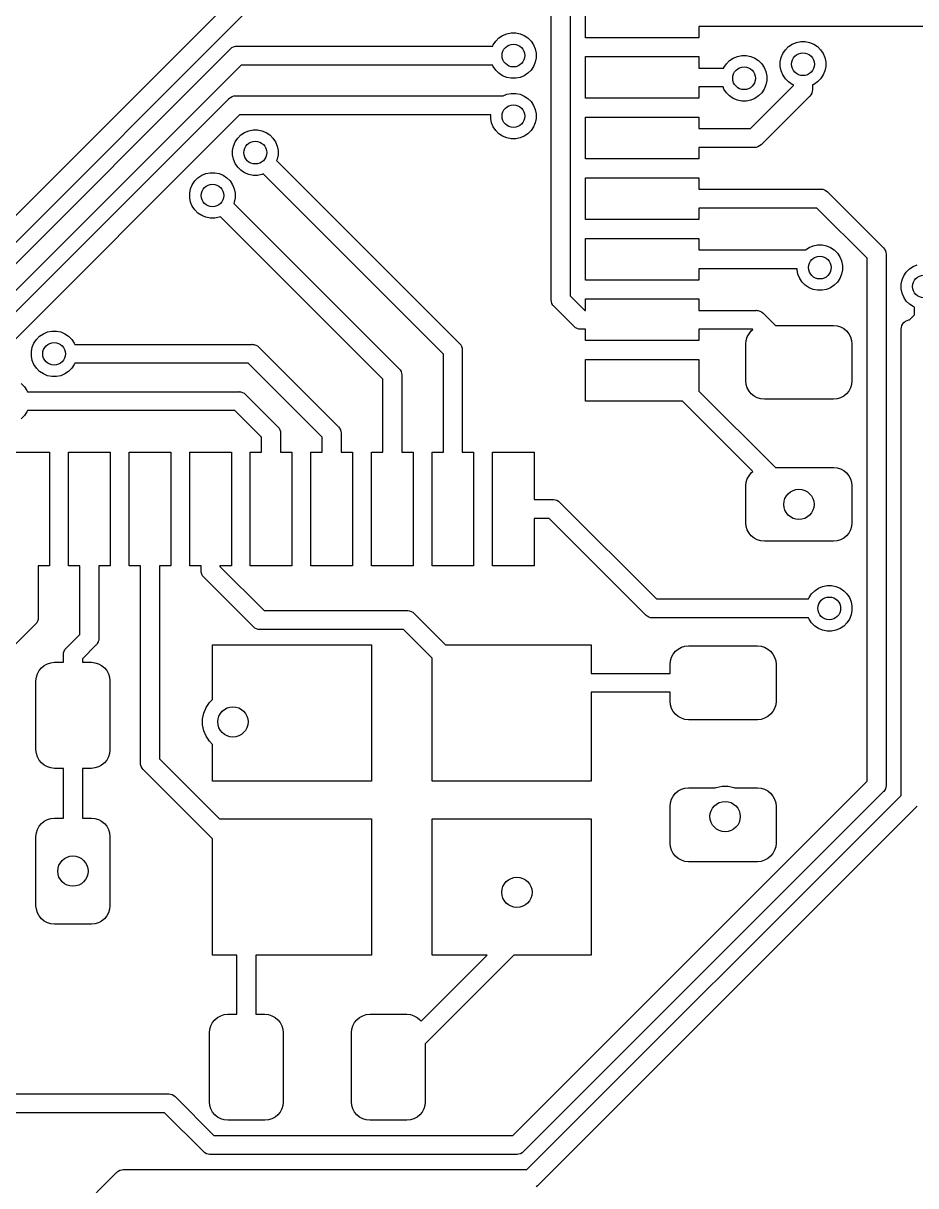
# Model space of a CAD drawing. Extents: x 0.8 to 4.31, y -4.31 to -0.81.
# Drawn here: x 2.46 to 2.924, y -3.135 to -2.53 of the extents above; entities that cross this region are included whole.
import ezdxf

# ---------------------------------------------------------------- set-up
doc = ezdxf.new("R2010")
doc.units = 0
doc.header["$MEASUREMENT"] = 0
doc.layers.add('BLACK', color=7, linetype='CONTINUOUS')

msp = doc.modelspace()

# ---------------------------------------------------------------- linework, layer by layer
at = {"layer": 'BLACK', "linetype": 'CONTINUOUS'}
for p, q in [((2.73442, -2.67395), (2.73442, -2.39689)), ((2.74426, -2.39509), (2.74426, -2.67215)), ((2.40668, -2.6797), (2.57268, -2.5137)), ((2.75213, -2.53797), (2.75213, -2.51631)), ((2.57837, -2.52193), (2.41237, -2.68793)), ((3.26328, -2.53206), (2.81119, -2.53206)), ((2.81119, -2.53206), (2.81119, -2.53797)), ((2.70556, -2.53971), (2.7072, -2.53807)), ((2.7072, -2.53807), (2.70914, -2.53678)), ((2.70914, -2.53678), (2.71129, -2.53589)), ((2.71129, -2.53589), (2.71357, -2.53543)), ((2.71357, -2.53543), (2.7159, -2.53543)), ((2.7159, -2.53543), (2.71818, -2.53589)), ((2.71818, -2.53589), (2.72033, -2.53678)), ((2.72033, -2.53678), (2.72226, -2.53807)), ((2.72226, -2.53807), (2.72391, -2.53971)), ((2.81119, -2.53797), (2.75213, -2.53797)), ((2.40024, -2.7112), (2.5675, -2.54393)), ((2.5675, -2.54393), (2.56765, -2.54375)), ((2.56765, -2.54375), (2.56784, -2.54359)), ((2.56784, -2.54359), (2.5684, -2.54313)), ((2.5684, -2.54313), (2.56926, -2.54268)), ((2.56926, -2.54268), (2.57018, -2.54239)), ((2.57018, -2.54239), (2.57091, -2.54232)), ((2.57091, -2.54232), (2.57115, -2.5423)), ((2.57091, -2.54232), (2.57091, -2.54232)), ((2.57115, -2.5423), (2.57139, -2.54232)), ((2.57139, -2.54232), (2.70399, -2.54232)), ((2.70399, -2.54232), (2.70427, -2.54165)), ((2.70427, -2.54165), (2.70556, -2.53971)), ((2.72391, -2.53971), (2.7252, -2.54165)), ((2.7252, -2.54165), (2.72609, -2.5438)), ((2.72609, -2.5438), (2.72654, -2.54608)), ((2.85482, -2.54615), (2.85611, -2.54422)), ((2.85611, -2.54422), (2.85775, -2.54257)), ((2.85775, -2.54257), (2.85969, -2.54128)), ((2.85969, -2.54128), (2.86184, -2.54039)), ((2.86184, -2.54039), (2.86412, -2.53994)), ((2.86412, -2.53994), (2.86645, -2.53994)), ((2.86645, -2.53994), (2.86873, -2.54039)), ((2.86873, -2.54039), (2.87088, -2.54128)), ((2.87088, -2.54128), (2.87281, -2.54257)), ((2.87281, -2.54257), (2.87446, -2.54422)), ((2.87446, -2.54422), (2.87575, -2.54615)), ((2.72654, -2.54841), (2.72609, -2.55069)), ((2.72654, -2.54608), (2.72654, -2.54841)), ((2.75213, -2.56946), (2.75213, -2.54781)), ((2.75213, -2.54781), (2.81119, -2.54781)), ((2.81119, -2.54781), (2.81119, -2.55372)), ((2.82547, -2.55153), (2.82712, -2.54988)), ((2.82712, -2.54988), (2.82905, -2.54859)), ((2.82905, -2.54859), (2.8312, -2.5477)), ((2.8312, -2.5477), (2.83348, -2.54724)), ((2.83348, -2.54724), (2.83581, -2.54724)), ((2.83581, -2.54724), (2.83809, -2.5477)), ((2.83809, -2.5477), (2.84024, -2.54859)), ((2.84024, -2.54859), (2.84217, -2.54988)), ((2.84217, -2.54988), (2.84382, -2.55153)), ((2.85347, -2.55058), (2.85393, -2.5483)), ((2.85347, -2.55291), (2.85347, -2.55058)), ((2.85393, -2.5483), (2.85482, -2.54615)), ((2.87575, -2.54615), (2.87664, -2.5483)), ((2.87664, -2.5483), (2.87709, -2.55058)), ((2.87709, -2.55058), (2.87709, -2.55291)), ((2.57319, -2.55217), (2.40593, -2.71943)), ((2.70399, -2.55217), (2.57319, -2.55217)), ((2.70427, -2.55284), (2.70399, -2.55217)), ((2.70556, -2.55477), (2.70427, -2.55284)), ((2.7072, -2.55642), (2.70556, -2.55477)), ((2.70914, -2.55771), (2.7072, -2.55642)), ((2.72226, -2.55642), (2.72033, -2.55771)), ((2.72391, -2.55477), (2.72226, -2.55642)), ((2.7252, -2.55284), (2.72391, -2.55477)), ((2.72609, -2.55069), (2.7252, -2.55284)), ((2.81119, -2.55372), (2.82407, -2.55372)), ((2.82407, -2.55372), (2.82418, -2.55346)), ((2.82418, -2.55346), (2.82547, -2.55153)), ((2.84382, -2.55153), (2.84511, -2.55346)), ((2.84511, -2.55346), (2.846, -2.55561)), ((2.846, -2.55561), (2.84646, -2.55789)), ((2.85393, -2.55519), (2.85347, -2.55291)), ((2.85482, -2.55734), (2.85393, -2.55519)), ((2.87664, -2.55519), (2.87575, -2.55734)), ((2.87709, -2.55291), (2.87664, -2.55519)), ((2.71129, -2.5586), (2.70914, -2.55771)), ((2.71357, -2.55905), (2.71129, -2.5586)), ((2.7159, -2.55905), (2.71357, -2.55905)), ((2.71818, -2.5586), (2.7159, -2.55905)), ((2.72033, -2.55771), (2.71818, -2.5586)), ((2.846, -2.5625), (2.84511, -2.56465)), ((2.84646, -2.56022), (2.846, -2.5625)), ((2.84646, -2.55789), (2.84646, -2.56022)), ((2.85611, -2.55928), (2.85482, -2.55734)), ((2.85775, -2.56092), (2.85611, -2.55928)), ((2.85969, -2.56221), (2.85775, -2.56092)), ((2.86036, -2.56249), (2.85969, -2.56221)), ((2.86036, -2.5628), (2.86036, -2.56249)), ((2.87088, -2.56221), (2.8702, -2.56249)), ((2.8702, -2.56249), (2.8702, -2.56459)), ((2.87281, -2.56092), (2.87088, -2.56221)), ((2.87446, -2.55928), (2.87281, -2.56092)), ((2.87575, -2.55734), (2.87446, -2.55928)), ((2.5676, -2.56899), (2.56846, -2.56853)), ((2.56846, -2.56853), (2.56938, -2.56825)), ((2.56938, -2.56825), (2.57011, -2.56818)), ((2.57011, -2.56818), (2.57035, -2.56816)), ((2.57011, -2.56818), (2.57011, -2.56818)), ((2.57035, -2.56816), (2.57059, -2.56818)), ((2.57059, -2.56818), (2.70885, -2.56818)), ((2.70885, -2.56818), (2.70909, -2.56816)), ((2.70909, -2.56816), (2.70933, -2.56818)), ((2.70933, -2.56818), (2.70933, -2.56818)), ((2.70933, -2.56818), (2.70936, -2.56818)), ((2.70936, -2.56818), (2.71129, -2.56738)), ((2.71129, -2.56738), (2.71357, -2.56693)), ((2.71357, -2.56693), (2.7159, -2.56693)), ((2.7159, -2.56693), (2.71818, -2.56738)), ((2.71818, -2.56738), (2.72033, -2.56827)), ((2.72033, -2.56827), (2.72226, -2.56957)), ((2.82373, -2.56356), (2.81119, -2.56356)), ((2.81119, -2.56356), (2.81119, -2.56946)), ((2.82418, -2.56465), (2.82373, -2.56356)), ((2.82547, -2.56658), (2.82418, -2.56465)), ((2.82712, -2.56823), (2.82547, -2.56658)), ((2.82905, -2.56952), (2.82712, -2.56823)), ((2.83795, -2.58521), (2.86036, -2.5628)), ((2.84217, -2.56823), (2.84024, -2.56952)), ((2.84382, -2.56658), (2.84217, -2.56823)), ((2.86859, -2.56849), (2.84364, -2.59344)), ((2.84511, -2.56465), (2.84382, -2.56658)), ((2.86878, -2.56833), (2.86859, -2.56849)), ((2.86939, -2.56758), (2.86878, -2.56833)), ((2.86985, -2.56673), (2.86939, -2.56758)), ((2.86939, -2.56758), (2.86939, -2.56758)), ((2.86989, -2.56658), (2.86985, -2.56673)), ((2.87013, -2.5658), (2.86989, -2.56658)), ((2.8702, -2.56508), (2.87013, -2.5658)), ((2.8702, -2.56459), (2.87023, -2.56484)), ((2.87023, -2.56484), (2.8702, -2.56508)), ((2.8702, -2.56508), (2.8702, -2.56508)), ((2.39646, -2.74003), (2.5667, -2.56979)), ((2.5667, -2.56979), (2.56685, -2.5696)), ((2.56685, -2.5696), (2.56704, -2.56945)), ((2.56704, -2.56945), (2.5676, -2.56899)), ((2.56704, -2.56945), (2.56704, -2.56945)), ((2.72226, -2.56957), (2.72391, -2.57121)), ((2.72391, -2.57121), (2.7252, -2.57315)), ((2.7252, -2.57315), (2.72609, -2.5753)), ((2.81119, -2.56946), (2.75213, -2.56946)), ((2.8312, -2.57041), (2.82905, -2.56952)), ((2.83348, -2.57087), (2.8312, -2.57041)), ((2.83581, -2.57087), (2.83348, -2.57087)), ((2.83809, -2.57041), (2.83581, -2.57087)), ((2.84024, -2.56952), (2.83809, -2.57041)), ((2.57239, -2.57802), (2.40469, -2.74572)), ((2.70292, -2.57802), (2.57239, -2.57802)), ((2.70292, -2.5799), (2.70292, -2.57802)), ((2.70338, -2.58219), (2.70292, -2.5799)), ((2.72609, -2.5753), (2.72654, -2.57758)), ((2.72654, -2.5799), (2.72609, -2.58219)), ((2.72654, -2.57758), (2.72654, -2.5799)), ((2.75213, -2.60096), (2.75213, -2.57931)), ((2.75213, -2.57931), (2.81119, -2.57931)), ((2.81119, -2.57931), (2.81119, -2.58521)), ((2.57495, -2.58724), (2.57709, -2.58635)), ((2.57709, -2.58635), (2.57938, -2.5859)), ((2.57938, -2.5859), (2.5817, -2.5859)), ((2.5817, -2.5859), (2.58399, -2.58635)), ((2.58399, -2.58635), (2.58613, -2.58724)), ((2.70427, -2.58433), (2.70338, -2.58219)), ((2.70556, -2.58627), (2.70427, -2.58433)), ((2.7072, -2.58791), (2.70556, -2.58627)), ((2.72391, -2.58627), (2.72226, -2.58791)), ((2.7252, -2.58433), (2.72391, -2.58627)), ((2.72609, -2.58219), (2.7252, -2.58433)), ((2.81119, -2.58521), (2.83795, -2.58521)), ((2.56918, -2.59426), (2.57007, -2.59211)), ((2.57007, -2.59211), (2.57137, -2.59018)), ((2.57137, -2.59018), (2.57301, -2.58853)), ((2.57301, -2.58853), (2.57495, -2.58724)), ((2.58613, -2.58724), (2.58807, -2.58853)), ((2.58807, -2.58853), (2.58971, -2.59018)), ((2.58971, -2.59018), (2.59101, -2.59211)), ((2.59101, -2.59211), (2.5919, -2.59426)), ((2.70914, -2.58921), (2.7072, -2.58791)), ((2.71129, -2.5901), (2.70914, -2.58921)), ((2.71357, -2.59055), (2.71129, -2.5901)), ((2.7159, -2.59055), (2.71357, -2.59055)), ((2.71818, -2.5901), (2.7159, -2.59055)), ((2.72033, -2.58921), (2.71818, -2.5901)), ((2.72226, -2.58791), (2.72033, -2.58921)), ((2.56873, -2.59654), (2.56918, -2.59426)), ((2.56873, -2.59887), (2.56873, -2.59654)), ((2.56918, -2.60115), (2.56873, -2.59887)), ((2.5919, -2.59426), (2.59235, -2.59654)), ((2.59235, -2.59887), (2.5919, -2.60115)), ((2.59235, -2.59654), (2.59235, -2.59887)), ((2.83974, -2.59506), (2.81119, -2.59506)), ((2.81119, -2.59506), (2.81119, -2.60096)), ((2.83998, -2.59508), (2.83974, -2.59506)), ((2.84023, -2.59506), (2.83998, -2.59508)), ((2.84095, -2.59498), (2.84023, -2.59506)), ((2.84023, -2.59506), (2.84023, -2.59506)), ((2.84188, -2.5947), (2.84095, -2.59498)), ((2.84273, -2.59425), (2.84188, -2.5947)), ((2.84348, -2.59363), (2.84273, -2.59425)), ((2.84364, -2.59344), (2.84348, -2.59363)), ((2.57007, -2.6033), (2.56918, -2.60115)), ((2.57137, -2.60524), (2.57007, -2.6033)), ((2.5919, -2.60115), (2.59162, -2.60183)), ((2.59162, -2.60183), (2.68655, -2.69675)), ((2.81119, -2.60096), (2.75213, -2.60096)), ((2.54909, -2.61245), (2.55074, -2.6108)), ((2.55074, -2.6108), (2.55267, -2.60951)), ((2.55267, -2.60951), (2.55482, -2.60862)), ((2.55482, -2.60862), (2.55711, -2.60817)), ((2.55711, -2.60817), (2.55943, -2.60817)), ((2.55943, -2.60817), (2.56171, -2.60862)), ((2.56171, -2.60862), (2.56386, -2.60951)), ((2.56386, -2.60951), (2.5658, -2.6108)), ((2.5658, -2.6108), (2.56744, -2.61245)), ((2.57301, -2.60688), (2.57137, -2.60524)), ((2.57495, -2.60817), (2.57301, -2.60688)), ((2.57709, -2.60906), (2.57495, -2.60817)), ((2.57938, -2.60952), (2.57709, -2.60906)), ((2.5817, -2.60952), (2.57938, -2.60952)), ((2.58399, -2.60906), (2.5817, -2.60952)), ((2.58466, -2.60879), (2.58399, -2.60906)), ((2.67832, -2.70244), (2.58466, -2.60879)), ((2.75213, -2.63246), (2.75213, -2.6108)), ((2.75213, -2.6108), (2.81119, -2.6108)), ((2.81119, -2.6108), (2.81119, -2.61671)), ((2.54646, -2.61882), (2.54691, -2.61653)), ((2.54691, -2.61653), (2.5478, -2.61438)), ((2.5478, -2.61438), (2.54909, -2.61245)), ((2.56744, -2.61245), (2.56874, -2.61438)), ((2.56874, -2.61438), (2.56963, -2.61653)), ((2.56963, -2.61653), (2.57008, -2.61882)), ((2.81119, -2.61671), (2.87434, -2.61671)), ((2.87434, -2.61671), (2.87458, -2.61668)), ((2.87458, -2.61668), (2.87482, -2.61671)), ((2.87482, -2.61671), (2.87482, -2.61671)), ((2.87482, -2.61671), (2.87555, -2.61678)), ((2.87555, -2.61678), (2.87648, -2.61706)), ((2.87648, -2.61706), (2.87733, -2.61752)), ((2.54646, -2.62114), (2.54646, -2.61882)), ((2.54691, -2.62342), (2.54646, -2.62114)), ((2.57008, -2.62114), (2.56963, -2.62342)), ((2.57008, -2.61882), (2.57008, -2.62114)), ((2.87733, -2.61752), (2.87808, -2.61813)), ((2.87808, -2.61813), (2.87823, -2.61832)), ((2.87823, -2.61832), (2.90685, -2.64694)), ((2.5478, -2.62557), (2.54691, -2.62342)), ((2.54909, -2.62751), (2.5478, -2.62557)), ((2.55074, -2.62915), (2.54909, -2.62751)), ((2.55267, -2.63045), (2.55074, -2.62915)), ((2.56963, -2.62342), (2.56935, -2.6241)), ((2.56935, -2.6241), (2.65505, -2.7098)), ((2.87254, -2.62655), (2.81119, -2.62655)), ((2.81119, -2.62655), (2.81119, -2.63246)), ((2.89862, -2.65263), (2.87254, -2.62655)), ((2.55482, -2.63134), (2.55267, -2.63045)), ((2.55711, -2.63179), (2.55482, -2.63134)), ((2.55943, -2.63179), (2.55711, -2.63179)), ((2.56171, -2.63134), (2.55943, -2.63179)), ((2.56239, -2.63106), (2.56171, -2.63134)), ((2.64682, -2.71549), (2.56239, -2.63106)), ((2.81119, -2.63246), (2.75213, -2.63246)), ((2.75213, -2.66395), (2.75213, -2.6423)), ((2.75213, -2.6423), (2.81119, -2.6423)), ((2.81119, -2.6423), (2.81119, -2.6482)), ((2.86664, -2.6482), (2.86842, -2.64701)), ((2.86842, -2.64701), (2.87057, -2.64612)), ((2.87057, -2.64612), (2.87285, -2.64567)), ((2.87285, -2.64567), (2.87518, -2.64567)), ((2.87518, -2.64567), (2.87746, -2.64612)), ((2.87746, -2.64612), (2.87961, -2.64701)), ((2.87961, -2.64701), (2.88154, -2.64831)), ((2.90685, -2.64694), (2.90704, -2.64709)), ((2.90704, -2.64709), (2.90719, -2.64728)), ((2.90719, -2.64728), (2.90765, -2.64784)), ((2.81119, -2.6482), (2.86664, -2.6482)), ((2.88154, -2.64831), (2.88319, -2.64995)), ((2.88319, -2.64995), (2.88448, -2.65189)), ((2.88448, -2.65189), (2.88537, -2.65404)), ((2.89862, -2.92453), (2.89862, -2.65263)), ((2.90765, -2.64784), (2.9079, -2.64831)), ((2.9079, -2.64831), (2.90811, -2.6487)), ((2.90811, -2.6487), (2.90839, -2.64963)), ((2.90839, -2.64963), (2.90846, -2.65035)), ((2.90846, -2.65035), (2.90846, -2.65035)), ((2.90846, -2.65035), (2.90849, -2.65059)), ((2.90849, -2.65059), (2.90846, -2.65083)), ((2.90846, -2.65083), (2.90846, -2.92633)), ((2.8622, -2.65805), (2.81119, -2.65805)), ((2.81119, -2.65805), (2.81119, -2.66395)), ((2.8622, -2.65864), (2.8622, -2.65805)), ((2.86266, -2.66093), (2.8622, -2.65864)), ((2.88537, -2.65404), (2.88583, -2.65632)), ((2.88583, -2.65864), (2.88537, -2.66093)), ((2.88583, -2.65632), (2.88583, -2.65864)), ((2.91898, -2.65979), (2.92062, -2.65815)), ((2.92062, -2.65815), (2.92256, -2.65686)), ((2.92256, -2.65686), (2.9247, -2.65597)), ((2.81119, -2.66395), (2.75213, -2.66395)), ((2.86355, -2.66307), (2.86266, -2.66093)), ((2.86484, -2.66501), (2.86355, -2.66307)), ((2.86649, -2.66665), (2.86484, -2.66501)), ((2.88319, -2.66501), (2.88154, -2.66665)), ((2.88448, -2.66307), (2.88319, -2.66501)), ((2.88537, -2.66093), (2.88448, -2.66307)), ((2.91634, -2.66616), (2.91679, -2.66388)), ((2.91679, -2.66388), (2.91768, -2.66173)), ((2.91768, -2.66173), (2.91898, -2.65979)), ((2.86842, -2.66795), (2.86649, -2.66665)), ((2.87057, -2.66884), (2.86842, -2.66795)), ((2.87285, -2.66929), (2.87057, -2.66884)), ((2.87518, -2.66929), (2.87285, -2.66929)), ((2.87746, -2.66884), (2.87518, -2.66929)), ((2.87961, -2.66795), (2.87746, -2.66884)), ((2.88154, -2.66665), (2.87961, -2.66795)), ((2.91634, -2.66849), (2.91634, -2.66616)), ((2.91679, -2.67077), (2.91634, -2.66849)), ((2.91768, -2.67292), (2.91679, -2.67077)), ((2.73439, -2.67419), (2.73442, -2.67395)), ((2.73449, -2.67515), (2.73439, -2.67419)), ((2.73477, -2.67608), (2.73449, -2.67515)), ((2.73523, -2.67694), (2.73477, -2.67608)), ((2.73568, -2.67749), (2.73523, -2.67694)), ((2.73584, -2.67769), (2.73568, -2.67749)), ((2.74426, -2.67215), (2.75181, -2.6797)), ((2.75213, -2.6797), (2.75213, -2.6738)), ((2.75213, -2.6738), (2.81119, -2.6738)), ((2.81119, -2.6738), (2.81119, -2.6797)), ((2.91898, -2.67485), (2.91768, -2.67292)), ((2.92062, -2.6765), (2.91898, -2.67485)), ((2.92256, -2.67779), (2.92062, -2.6765)), ((2.73603, -2.67784), (2.73584, -2.67769)), ((2.74612, -2.68793), (2.73603, -2.67784)), ((2.75181, -2.6797), (2.75213, -2.6797)), ((2.81119, -2.6797), (2.84077, -2.6797)), ((2.84077, -2.6797), (2.84101, -2.67968)), ((2.84101, -2.67968), (2.84125, -2.6797)), ((2.84125, -2.6797), (2.84125, -2.6797)), ((2.84125, -2.6797), (2.84198, -2.67977)), ((2.84198, -2.67977), (2.8429, -2.68005)), ((2.8429, -2.68005), (2.84376, -2.68051)), ((2.84376, -2.68051), (2.84451, -2.68113)), ((2.84451, -2.68113), (2.84466, -2.68131)), ((2.84466, -2.68131), (2.85092, -2.68757)), ((2.92058, -2.68463), (2.92323, -2.68199)), ((2.92323, -2.67807), (2.92256, -2.67779)), ((2.92323, -2.68199), (2.92323, -2.67807)), ((2.74627, -2.68812), (2.74612, -2.68793)), ((2.74646, -2.68827), (2.74627, -2.68812)), ((2.74702, -2.68873), (2.74646, -2.68827)), ((2.74646, -2.68827), (2.74646, -2.68827)), ((2.74747, -2.68897), (2.74702, -2.68873)), ((2.74788, -2.68919), (2.74747, -2.68897)), ((2.74881, -2.68947), (2.74788, -2.68919)), ((2.74953, -2.68954), (2.74881, -2.68947)), ((2.74977, -2.68957), (2.74953, -2.68954)), ((2.74953, -2.68954), (2.74953, -2.68954)), ((2.75001, -2.68954), (2.74977, -2.68957)), ((2.75213, -2.68954), (2.75001, -2.68954)), ((2.75213, -2.69545), (2.75213, -2.68954)), ((2.83897, -2.68954), (2.81119, -2.68954)), ((2.81119, -2.68954), (2.81119, -2.69545)), ((2.83918, -2.68975), (2.83897, -2.68954)), ((2.85092, -2.68757), (2.88112, -2.68757)), ((2.88112, -2.68757), (2.88299, -2.68776)), ((2.88299, -2.68776), (2.88479, -2.68831)), ((2.88479, -2.68831), (2.88645, -2.68919)), ((2.88645, -2.68919), (2.88791, -2.69039)), ((2.91632, -2.68951), (2.91641, -2.68855)), ((2.91634, -2.68975), (2.91632, -2.68951)), ((2.91641, -2.68855), (2.91669, -2.68762)), ((2.91669, -2.68762), (2.91715, -2.68676)), ((2.91715, -2.68676), (2.91776, -2.68602)), ((2.91776, -2.68602), (2.91851, -2.6854)), ((2.91851, -2.6854), (2.91937, -2.68494)), ((2.91937, -2.68494), (2.9203, -2.68466)), ((2.9203, -2.68466), (2.92058, -2.68463)), ((2.46547, -2.69672), (2.46676, -2.69478)), ((2.46676, -2.69478), (2.46841, -2.69314)), ((2.46841, -2.69314), (2.47034, -2.69185)), ((2.47034, -2.69185), (2.47249, -2.69096)), ((2.47249, -2.69096), (2.47477, -2.6905)), ((2.47477, -2.6905), (2.4771, -2.6905)), ((2.4771, -2.6905), (2.47938, -2.69096)), ((2.47938, -2.69096), (2.48153, -2.69185)), ((2.48153, -2.69185), (2.48346, -2.69314)), ((2.48346, -2.69314), (2.48511, -2.69478)), ((2.48511, -2.69478), (2.4864, -2.69672)), ((2.81119, -2.69545), (2.75213, -2.69545)), ((2.8356, -2.69717), (2.83578, -2.6953)), ((2.83578, -2.6953), (2.83633, -2.6935)), ((2.83633, -2.6935), (2.83722, -2.69184)), ((2.83722, -2.69184), (2.83841, -2.69039)), ((2.83841, -2.69039), (2.83918, -2.68975)), ((2.88791, -2.69039), (2.8891, -2.69184)), ((2.8891, -2.69184), (2.88999, -2.6935)), ((2.88999, -2.6935), (2.89053, -2.6953)), ((2.89053, -2.6953), (2.89072, -2.69717)), ((2.91634, -2.93187), (2.91634, -2.68975)), ((2.46412, -2.70115), (2.46458, -2.69887)), ((2.46412, -2.70348), (2.46412, -2.70115)), ((2.46458, -2.69887), (2.46547, -2.69672)), ((2.4864, -2.69672), (2.48668, -2.69739)), ((2.48668, -2.69739), (2.57864, -2.69739)), ((2.57864, -2.69739), (2.57888, -2.69737)), ((2.57888, -2.69737), (2.57912, -2.69739)), ((2.57912, -2.69739), (2.57912, -2.69739)), ((2.57912, -2.69739), (2.57984, -2.69746)), ((2.57984, -2.69746), (2.58077, -2.69774)), ((2.58077, -2.69774), (2.58163, -2.6982)), ((2.58163, -2.6982), (2.58238, -2.69882)), ((2.58238, -2.69882), (2.58253, -2.699)), ((2.58253, -2.699), (2.62355, -2.74003)), ((2.68655, -2.69675), (2.68673, -2.69691)), ((2.68673, -2.69691), (2.68689, -2.69709)), ((2.68689, -2.69709), (2.68735, -2.69766)), ((2.68735, -2.69766), (2.68774, -2.69839)), ((2.68774, -2.69839), (2.6878, -2.69851)), ((2.6878, -2.69851), (2.68809, -2.69944)), ((2.68809, -2.69944), (2.68816, -2.70016)), ((2.68816, -2.70016), (2.68816, -2.70016)), ((2.68816, -2.70016), (2.68818, -2.7004)), ((2.68818, -2.7004), (2.68816, -2.70064)), ((2.68816, -2.70064), (2.68816, -2.75352)), ((2.8356, -2.71636), (2.8356, -2.69717)), ((2.89072, -2.69717), (2.89072, -2.71636)), ((2.46458, -2.70576), (2.46412, -2.70348)), ((2.46547, -2.70791), (2.46458, -2.70576)), ((2.48668, -2.70723), (2.4864, -2.70791)), ((2.57684, -2.70723), (2.48668, -2.70723)), ((2.61532, -2.74572), (2.57684, -2.70723)), ((2.67831, -2.75352), (2.67832, -2.70244)), ((2.75213, -2.72694), (2.75213, -2.70529)), ((2.75213, -2.70529), (2.81119, -2.70529)), ((2.81119, -2.70529), (2.81119, -2.72166)), ((2.46676, -2.70984), (2.46547, -2.70791)), ((2.46841, -2.71149), (2.46676, -2.70984)), ((2.47034, -2.71278), (2.46841, -2.71149)), ((2.47249, -2.71367), (2.47034, -2.71278)), ((2.47477, -2.71412), (2.47249, -2.71367)), ((2.47938, -2.71367), (2.4771, -2.71412)), ((2.48153, -2.71278), (2.47938, -2.71367)), ((2.48346, -2.71149), (2.48153, -2.71278)), ((2.48511, -2.70984), (2.48346, -2.71149)), ((2.4864, -2.70791), (2.48511, -2.70984)), ((2.65505, -2.7098), (2.65524, -2.70995)), ((2.65524, -2.70995), (2.65539, -2.71014)), ((2.65539, -2.71014), (2.65539, -2.71014)), ((2.65539, -2.71014), (2.65585, -2.7107)), ((2.65585, -2.7107), (2.65629, -2.71152)), ((2.65629, -2.71152), (2.65631, -2.71156)), ((2.65631, -2.71156), (2.65659, -2.71249)), ((2.65659, -2.71249), (2.65666, -2.71321)), ((2.65666, -2.71321), (2.65666, -2.71321)), ((2.65666, -2.71321), (2.65669, -2.71345)), ((2.65669, -2.71345), (2.65666, -2.71369)), ((2.65666, -2.71369), (2.65666, -2.75352)), ((2.45886, -2.71774), (2.4605, -2.71939)), ((2.4605, -2.71939), (2.4618, -2.72132)), ((2.4771, -2.71412), (2.47477, -2.71412)), ((2.64682, -2.75352), (2.64682, -2.71549)), ((2.83578, -2.71824), (2.8356, -2.71636)), ((2.83633, -2.72004), (2.83578, -2.71824)), ((2.89053, -2.71824), (2.88999, -2.72004)), ((2.89072, -2.71636), (2.89053, -2.71824)), ((2.4618, -2.72132), (2.46207, -2.722)), ((2.46207, -2.722), (2.57175, -2.722)), ((2.57175, -2.722), (2.57199, -2.72197)), ((2.57199, -2.72197), (2.57223, -2.722)), ((2.57223, -2.722), (2.57223, -2.722)), ((2.57223, -2.722), (2.57295, -2.72207)), ((2.57295, -2.72207), (2.57388, -2.72235)), ((2.57388, -2.72235), (2.57474, -2.72281)), ((2.57474, -2.72281), (2.57549, -2.72342)), ((2.57549, -2.72342), (2.57564, -2.72361)), ((2.57564, -2.72361), (2.59206, -2.74003)), ((2.81119, -2.72166), (2.85092, -2.76139)), ((2.83722, -2.7217), (2.83633, -2.72004)), ((2.83841, -2.72315), (2.83722, -2.7217)), ((2.83986, -2.72434), (2.83841, -2.72315)), ((2.84152, -2.72523), (2.83986, -2.72434)), ((2.84332, -2.72578), (2.84152, -2.72523)), ((2.84519, -2.72596), (2.84332, -2.72578)), ((2.88299, -2.72578), (2.88112, -2.72596)), ((2.88479, -2.72523), (2.88299, -2.72578)), ((2.88645, -2.72434), (2.88479, -2.72523)), ((2.88791, -2.72315), (2.88645, -2.72434)), ((2.8891, -2.7217), (2.88791, -2.72315)), ((2.88999, -2.72004), (2.8891, -2.7217)), ((2.46207, -2.73184), (2.4618, -2.73251)), ((2.56995, -2.73184), (2.46207, -2.73184)), ((2.58383, -2.74572), (2.56995, -2.73184)), ((2.80256, -2.72694), (2.75213, -2.72694)), ((2.83918, -2.76357), (2.80256, -2.72694)), ((2.88112, -2.72596), (2.84519, -2.72596)), ((2.4605, -2.73445), (2.45886, -2.73609)), ((2.4618, -2.73251), (2.4605, -2.73445)), ((2.59206, -2.74003), (2.59224, -2.74018)), ((2.59224, -2.74018), (2.5924, -2.74037)), ((2.5924, -2.74037), (2.5924, -2.74037)), ((2.5924, -2.74037), (2.59278, -2.74083)), ((2.59278, -2.74083), (2.59286, -2.74093)), ((2.59286, -2.74093), (2.59332, -2.74178)), ((2.59332, -2.74178), (2.5936, -2.74271)), ((2.5936, -2.74271), (2.59367, -2.74344)), ((2.59367, -2.74344), (2.59367, -2.74344)), ((2.59367, -2.74344), (2.59369, -2.74368)), ((2.59369, -2.74368), (2.59367, -2.74392)), ((2.59367, -2.74392), (2.59367, -2.75352)), ((2.62355, -2.74003), (2.62374, -2.74018)), ((2.62374, -2.74018), (2.62389, -2.74037)), ((2.62389, -2.74037), (2.62389, -2.74037)), ((2.62389, -2.74037), (2.62436, -2.74093)), ((2.62436, -2.74093), (2.62453, -2.74126)), ((2.62453, -2.74126), (2.62481, -2.74178)), ((2.62481, -2.74178), (2.62509, -2.74271)), ((2.62509, -2.74271), (2.62517, -2.74344)), ((2.62517, -2.74344), (2.62517, -2.74344)), ((2.62517, -2.74344), (2.62519, -2.74368)), ((2.62519, -2.74368), (2.62517, -2.74392)), ((2.62517, -2.74392), (2.62517, -2.75352)), ((2.58383, -2.75352), (2.58383, -2.74572)), ((2.61532, -2.75352), (2.61532, -2.74572)), ((2.45194, -2.75352), (2.47359, -2.75352)), ((2.47359, -2.75352), (2.47359, -2.81257)), ((2.48343, -2.81257), (2.48343, -2.75352)), ((2.48343, -2.75352), (2.50509, -2.75352)), ((2.50509, -2.75352), (2.50509, -2.81257)), ((2.51493, -2.81257), (2.51493, -2.75352)), ((2.51493, -2.75352), (2.53658, -2.75352)), ((2.53658, -2.75352), (2.53658, -2.81257)), ((2.54643, -2.81257), (2.54643, -2.75352)), ((2.54643, -2.75352), (2.56808, -2.75352)), ((2.56808, -2.75352), (2.56808, -2.81257)), ((2.57792, -2.81257), (2.57792, -2.75352)), ((2.57792, -2.75352), (2.58383, -2.75352)), ((2.59367, -2.75352), (2.59957, -2.75352)), ((2.59957, -2.75352), (2.59957, -2.81257)), ((2.60942, -2.81257), (2.60942, -2.75352)), ((2.60942, -2.75352), (2.61532, -2.75352)), ((2.62517, -2.75352), (2.63107, -2.75352)), ((2.63107, -2.75352), (2.63107, -2.81257)), ((2.64091, -2.81257), (2.64091, -2.75352)), ((2.64091, -2.75352), (2.64682, -2.75352)), ((2.65666, -2.75352), (2.66257, -2.75352)), ((2.66257, -2.75352), (2.66257, -2.81257)), ((2.67241, -2.81257), (2.67241, -2.75352)), ((2.67241, -2.75352), (2.67831, -2.75352)), ((2.68816, -2.75352), (2.69406, -2.75352)), ((2.69406, -2.75352), (2.69406, -2.81257)), ((2.70391, -2.81257), (2.70391, -2.75352)), ((2.70391, -2.75352), (2.72556, -2.75352)), ((2.72556, -2.75352), (2.72556, -2.77813)), ((2.85092, -2.76139), (2.88112, -2.76139)), ((2.88112, -2.76139), (2.88299, -2.76158)), ((2.88299, -2.76158), (2.88479, -2.76212)), ((2.88479, -2.76212), (2.88645, -2.76301)), ((2.83578, -2.76912), (2.83633, -2.76732)), ((2.83633, -2.76732), (2.83722, -2.76566)), ((2.83722, -2.76566), (2.83841, -2.7642)), ((2.83841, -2.7642), (2.83918, -2.76357)), ((2.88645, -2.76301), (2.88791, -2.7642)), ((2.88791, -2.7642), (2.8891, -2.76566)), ((2.8891, -2.76566), (2.88999, -2.76732)), ((2.88999, -2.76732), (2.89053, -2.76912)), ((2.8356, -2.77099), (2.83578, -2.76912)), ((2.8356, -2.79018), (2.8356, -2.77099)), ((2.89053, -2.76912), (2.89072, -2.77099)), ((2.89072, -2.77099), (2.89072, -2.79018)), ((2.72556, -2.77813), (2.73516, -2.77813)), ((2.73516, -2.77813), (2.7354, -2.7781)), ((2.7354, -2.7781), (2.73564, -2.77813)), ((2.73564, -2.77813), (2.73564, -2.77813)), ((2.73564, -2.77813), (2.73637, -2.7782)), ((2.73637, -2.7782), (2.73729, -2.77848)), ((2.73729, -2.77848), (2.73815, -2.77894)), ((2.73815, -2.77894), (2.7389, -2.77955)), ((2.7389, -2.77955), (2.73905, -2.77974)), ((2.73905, -2.77974), (2.78904, -2.82972)), ((2.73336, -2.78797), (2.72556, -2.78797)), ((2.72556, -2.78797), (2.72556, -2.81257)), ((2.78335, -2.83796), (2.73336, -2.78797)), ((2.83578, -2.79206), (2.8356, -2.79018)), ((2.83633, -2.79386), (2.83578, -2.79206)), ((2.89053, -2.79206), (2.88999, -2.79386)), ((2.89072, -2.79018), (2.89053, -2.79206)), ((2.83722, -2.79551), (2.83633, -2.79386)), ((2.83841, -2.79697), (2.83722, -2.79551)), ((2.83986, -2.79816), (2.83841, -2.79697)), ((2.84152, -2.79905), (2.83986, -2.79816)), ((2.88645, -2.79816), (2.88479, -2.79905)), ((2.88791, -2.79697), (2.88645, -2.79816)), ((2.8891, -2.79551), (2.88791, -2.79697)), ((2.88999, -2.79386), (2.8891, -2.79551)), ((2.84332, -2.7996), (2.84152, -2.79905)), ((2.84519, -2.79978), (2.84332, -2.7996)), ((2.88112, -2.79978), (2.84519, -2.79978)), ((2.88299, -2.7996), (2.88112, -2.79978)), ((2.88479, -2.79905), (2.88299, -2.7996)), ((2.47359, -2.81257), (2.46769, -2.81257)), ((2.46769, -2.81257), (2.46769, -2.83915)), ((2.48934, -2.81257), (2.48343, -2.81257)), ((2.48934, -2.82266), (2.48934, -2.81257)), ((2.50509, -2.81257), (2.49918, -2.81257)), ((2.49918, -2.81257), (2.49918, -2.84998)), ((2.52083, -2.81257), (2.51493, -2.81257)), ((2.52083, -2.82266), (2.52083, -2.81257)), ((2.53658, -2.81257), (2.53068, -2.81257)), ((2.53068, -2.81257), (2.53068, -2.91289)), ((2.55233, -2.81257), (2.54643, -2.81257)), ((2.55231, -2.81494), (2.55233, -2.8147)), ((2.5524, -2.8159), (2.55231, -2.81494)), ((2.55233, -2.8147), (2.55233, -2.81257)), ((2.55268, -2.81683), (2.5524, -2.8159)), ((2.56808, -2.81257), (2.56217, -2.81257)), ((2.56217, -2.81257), (2.56217, -2.8129)), ((2.56217, -2.8129), (2.58512, -2.83584)), ((2.59957, -2.81257), (2.57792, -2.81257)), ((2.63107, -2.81257), (2.60942, -2.81257)), ((2.66257, -2.81257), (2.64091, -2.81257)), ((2.69406, -2.81257), (2.67241, -2.81257)), ((2.72556, -2.81257), (2.70391, -2.81257)), ((2.55314, -2.81768), (2.55268, -2.81683)), ((2.5536, -2.81825), (2.55314, -2.81768)), ((2.55376, -2.81843), (2.5536, -2.81825)), ((2.55394, -2.81859), (2.55376, -2.81843)), ((2.57943, -2.84407), (2.55394, -2.81859)), ((2.48934, -2.84818), (2.48934, -2.82266)), ((2.48934, -2.82266), (2.48934, -2.82266)), ((2.52083, -2.91469), (2.52083, -2.82266)), ((2.52083, -2.82266), (2.52083, -2.82266)), ((2.86847, -2.82905), (2.86976, -2.82712)), ((2.86976, -2.82712), (2.87141, -2.82547)), ((2.87141, -2.82547), (2.87334, -2.82418)), ((2.87334, -2.82418), (2.87549, -2.82329)), ((2.87549, -2.82329), (2.87777, -2.82283)), ((2.87777, -2.82283), (2.8801, -2.82283)), ((2.8801, -2.82283), (2.88238, -2.82329)), ((2.88238, -2.82329), (2.88453, -2.82418)), ((2.88453, -2.82418), (2.88647, -2.82547)), ((2.88647, -2.82547), (2.88811, -2.82712)), ((2.88811, -2.82712), (2.8894, -2.82905)), ((2.78904, -2.82972), (2.86819, -2.82972)), ((2.86819, -2.82972), (2.86847, -2.82905)), ((2.8894, -2.82905), (2.89029, -2.8312)), ((2.89029, -2.8312), (2.89075, -2.83348)), ((2.89075, -2.83348), (2.89075, -2.83581)), ((2.46761, -2.84036), (2.46741, -2.84102)), ((2.46769, -2.83964), (2.46761, -2.84036)), ((2.46769, -2.83915), (2.46771, -2.83939)), ((2.46771, -2.83939), (2.46769, -2.83963)), ((2.46769, -2.83963), (2.46769, -2.83964)), ((2.58512, -2.83584), (2.65942, -2.83584)), ((2.65942, -2.83584), (2.65966, -2.83582)), ((2.65966, -2.83582), (2.6599, -2.83584)), ((2.6599, -2.83584), (2.6599, -2.83584)), ((2.6599, -2.83584), (2.66063, -2.83591)), ((2.66063, -2.83591), (2.66155, -2.8362)), ((2.66155, -2.8362), (2.66241, -2.83665)), ((2.66241, -2.83665), (2.66316, -2.83727)), ((2.66316, -2.83727), (2.66331, -2.83745)), ((2.66331, -2.83745), (2.67942, -2.85356)), ((2.7835, -2.83814), (2.78335, -2.83796)), ((2.78369, -2.8383), (2.7835, -2.83814)), ((2.78385, -2.83843), (2.78369, -2.8383)), ((2.78369, -2.8383), (2.78369, -2.8383)), ((2.78425, -2.83876), (2.78385, -2.83843)), ((2.78511, -2.83921), (2.78425, -2.83876)), ((2.78604, -2.8395), (2.78511, -2.83921)), ((2.78676, -2.83957), (2.78604, -2.8395)), ((2.787, -2.83959), (2.78676, -2.83957)), ((2.78676, -2.83957), (2.78676, -2.83957)), ((2.78724, -2.83957), (2.787, -2.83959)), ((2.86819, -2.83957), (2.78724, -2.83957)), ((2.86847, -2.84024), (2.86819, -2.83957)), ((2.86976, -2.84217), (2.86847, -2.84024)), ((2.8894, -2.84024), (2.88811, -2.84217)), ((2.89029, -2.83809), (2.8894, -2.84024)), ((2.89075, -2.83581), (2.89029, -2.83809)), ((2.46607, -2.84304), (2.43108, -2.87803)), ((2.46626, -2.84289), (2.46607, -2.84304)), ((2.46645, -2.84266), (2.46626, -2.84289)), ((2.46688, -2.84214), (2.46645, -2.84266)), ((2.46733, -2.84129), (2.46688, -2.84214)), ((2.46741, -2.84102), (2.46733, -2.84129)), ((2.57958, -2.84426), (2.57943, -2.84407)), ((2.57977, -2.84441), (2.57958, -2.84426)), ((2.58033, -2.84488), (2.57977, -2.84441)), ((2.58119, -2.84533), (2.58033, -2.84488)), ((2.58211, -2.84561), (2.58119, -2.84533)), ((2.58284, -2.84569), (2.58211, -2.84561)), ((2.58308, -2.84571), (2.58284, -2.84569)), ((2.58284, -2.84569), (2.58284, -2.84569)), ((2.58332, -2.84569), (2.58308, -2.84571)), ((2.65762, -2.84569), (2.58332, -2.84569)), ((2.67246, -2.86052), (2.65762, -2.84569)), ((2.87141, -2.84382), (2.86976, -2.84217)), ((2.87334, -2.84511), (2.87141, -2.84382)), ((2.87549, -2.846), (2.87334, -2.84511)), ((2.87777, -2.84646), (2.87549, -2.846)), ((2.8801, -2.84646), (2.87777, -2.84646)), ((2.88238, -2.846), (2.8801, -2.84646)), ((2.88453, -2.84511), (2.88238, -2.846)), ((2.88647, -2.84382), (2.88453, -2.84511)), ((2.88811, -2.84217), (2.88647, -2.84382)), ((2.4824, -2.85512), (2.48934, -2.84818)), ((2.49883, -2.85211), (2.49837, -2.85297)), ((2.49892, -2.85181), (2.49883, -2.85211)), ((2.49911, -2.85119), (2.49892, -2.85181)), ((2.49918, -2.85046), (2.49911, -2.85119)), ((2.49918, -2.84998), (2.4992, -2.85022)), ((2.4992, -2.85022), (2.49918, -2.85046)), ((2.49918, -2.85046), (2.49918, -2.85046)), ((2.48076, -2.85877), (2.48086, -2.85781)), ((2.48079, -2.85901), (2.48076, -2.85877)), ((2.48086, -2.85781), (2.48114, -2.85688)), ((2.48114, -2.85688), (2.4816, -2.85602)), ((2.4816, -2.85602), (2.48206, -2.85546)), ((2.48206, -2.85546), (2.48221, -2.85527)), ((2.48206, -2.85546), (2.48206, -2.85546)), ((2.48221, -2.85527), (2.4824, -2.85512)), ((2.49757, -2.85387), (2.49063, -2.86081)), ((2.49776, -2.85372), (2.49757, -2.85387)), ((2.49791, -2.85353), (2.49776, -2.85372)), ((2.49837, -2.85297), (2.49791, -2.85353)), ((2.49791, -2.85353), (2.49791, -2.85353)), ((2.55828, -2.88204), (2.55828, -2.85356)), ((2.55828, -2.85356), (2.64096, -2.85356)), ((2.64096, -2.85356), (2.64096, -2.92443)), ((2.67942, -2.85356), (2.75513, -2.85356)), ((2.75513, -2.85356), (2.75513, -2.86844)), ((2.79688, -2.86009), (2.79777, -2.85843)), ((2.79777, -2.85843), (2.79896, -2.85698)), ((2.79896, -2.85698), (2.80041, -2.85578)), ((2.80041, -2.85578), (2.80207, -2.8549)), ((2.80207, -2.8549), (2.80387, -2.85435)), ((2.80387, -2.85435), (2.80575, -2.85417)), ((2.80575, -2.85417), (2.84167, -2.85417)), ((2.84167, -2.85417), (2.84354, -2.85435)), ((2.84354, -2.85435), (2.84534, -2.8549)), ((2.84534, -2.8549), (2.847, -2.85578)), ((2.847, -2.85578), (2.84846, -2.85698)), ((2.84846, -2.85698), (2.84965, -2.85843)), ((2.84965, -2.85843), (2.85054, -2.86009)), ((2.46933, -2.86552), (2.47078, -2.86433)), ((2.47078, -2.86433), (2.47244, -2.86344)), ((2.47244, -2.86344), (2.47424, -2.86289)), ((2.47424, -2.86289), (2.47611, -2.86271)), ((2.47611, -2.86271), (2.48079, -2.86271)), ((2.48079, -2.86271), (2.48079, -2.85901)), ((2.49063, -2.86081), (2.49063, -2.86271)), ((2.49063, -2.86271), (2.49531, -2.86271)), ((2.49531, -2.86271), (2.49718, -2.86289)), ((2.49718, -2.86289), (2.49898, -2.86344)), ((2.49898, -2.86344), (2.50064, -2.86433)), ((2.50064, -2.86433), (2.50209, -2.86552)), ((2.67246, -2.92443), (2.67246, -2.86052)), ((2.79615, -2.86376), (2.79633, -2.86189)), ((2.79615, -2.86844), (2.79615, -2.86376)), ((2.79633, -2.86189), (2.79688, -2.86009)), ((2.85054, -2.86009), (2.85108, -2.86189)), ((2.85108, -2.86189), (2.85127, -2.86376)), ((2.85127, -2.86376), (2.85127, -2.88295)), ((2.46652, -2.87231), (2.4667, -2.87043)), ((2.4667, -2.87043), (2.46725, -2.86863)), ((2.46725, -2.86863), (2.46813, -2.86697)), ((2.46813, -2.86697), (2.46933, -2.86552)), ((2.50209, -2.86552), (2.50328, -2.86697)), ((2.50328, -2.86697), (2.50417, -2.86863)), ((2.50417, -2.86863), (2.50472, -2.87043)), ((2.50472, -2.87043), (2.5049, -2.87231)), ((2.75513, -2.86844), (2.79615, -2.86844)), ((2.46652, -2.90823), (2.46652, -2.87231)), ((2.5049, -2.87231), (2.5049, -2.90823)), ((2.55667, -2.88366), (2.55828, -2.88204)), ((2.79615, -2.87828), (2.75513, -2.87828)), ((2.75513, -2.87828), (2.75513, -2.92443)), ((2.79615, -2.88295), (2.79615, -2.87828)), ((2.79633, -2.88483), (2.79615, -2.88295)), ((2.85127, -2.88295), (2.85108, -2.88483)), ((2.55375, -2.88911), (2.55494, -2.88624)), ((2.55494, -2.88624), (2.55667, -2.88366)), ((2.79688, -2.88663), (2.79633, -2.88483)), ((2.79777, -2.88829), (2.79688, -2.88663)), ((2.79896, -2.88974), (2.79777, -2.88829)), ((2.84965, -2.88829), (2.84846, -2.88974)), ((2.85054, -2.88663), (2.84965, -2.88829)), ((2.85108, -2.88483), (2.85054, -2.88663)), ((2.55315, -2.89215), (2.55375, -2.88911)), ((2.55315, -2.89525), (2.55315, -2.89215)), ((2.80041, -2.89093), (2.79896, -2.88974)), ((2.80207, -2.89182), (2.80041, -2.89093)), ((2.80387, -2.89237), (2.80207, -2.89182)), ((2.80575, -2.89255), (2.80387, -2.89237)), ((2.84167, -2.89255), (2.80575, -2.89255)), ((2.84354, -2.89237), (2.84167, -2.89255)), ((2.84534, -2.89182), (2.84354, -2.89237)), ((2.847, -2.89093), (2.84534, -2.89182)), ((2.84846, -2.88974), (2.847, -2.89093)), ((2.55375, -2.89829), (2.55315, -2.89525)), ((2.55494, -2.90116), (2.55375, -2.89829)), ((2.55667, -2.90374), (2.55494, -2.90116)), ((2.55828, -2.90536), (2.55667, -2.90374)), ((2.55828, -2.92443), (2.55828, -2.90536)), ((2.4667, -2.9101), (2.46652, -2.90823)), ((2.46725, -2.9119), (2.4667, -2.9101)), ((2.46813, -2.91356), (2.46725, -2.9119)), ((2.50417, -2.9119), (2.50328, -2.91356)), ((2.50472, -2.9101), (2.50417, -2.9119)), ((2.5049, -2.90823), (2.50472, -2.9101)), ((2.53068, -2.91289), (2.5619, -2.94411)), ((2.46933, -2.91502), (2.46813, -2.91356)), ((2.47078, -2.91621), (2.46933, -2.91502)), ((2.47244, -2.9171), (2.47078, -2.91621)), ((2.47424, -2.91764), (2.47244, -2.9171)), ((2.47611, -2.91783), (2.47424, -2.91764)), ((2.48079, -2.91783), (2.47611, -2.91783)), ((2.48079, -2.94371), (2.48079, -2.91783)), ((2.49531, -2.91783), (2.49063, -2.91783)), ((2.49063, -2.91783), (2.49063, -2.94371)), ((2.49718, -2.91764), (2.49531, -2.91783)), ((2.49898, -2.9171), (2.49718, -2.91764)), ((2.50064, -2.91621), (2.49898, -2.9171)), ((2.50209, -2.91502), (2.50064, -2.91621)), ((2.50328, -2.91356), (2.50209, -2.91502)), ((2.52081, -2.91493), (2.52083, -2.91469)), ((2.52083, -2.91517), (2.52081, -2.91493)), ((2.52091, -2.91589), (2.52083, -2.91517)), ((2.52083, -2.91517), (2.52083, -2.91517)), ((2.52119, -2.91682), (2.52091, -2.91589)), ((2.52164, -2.91768), (2.52119, -2.91682)), ((2.52226, -2.91843), (2.52164, -2.91768)), ((2.52245, -2.91858), (2.52226, -2.91843)), ((2.55828, -2.95442), (2.52245, -2.91858)), ((2.64096, -2.92443), (2.55828, -2.92443)), ((2.75513, -2.92443), (2.67246, -2.92443)), ((2.71445, -3.1087), (2.89862, -2.92453)), ((2.90685, -2.93022), (2.72014, -3.11693)), ((2.79777, -2.93225), (2.79896, -2.93079)), ((2.79896, -2.93079), (2.80041, -2.9296)), ((2.80041, -2.9296), (2.80207, -2.92871)), ((2.80207, -2.92871), (2.80387, -2.92817)), ((2.80387, -2.92817), (2.80575, -2.92798)), ((2.80575, -2.92798), (2.81969, -2.92798)), ((2.81969, -2.92798), (2.82021, -2.92777)), ((2.82021, -2.92777), (2.82325, -2.92717)), ((2.82325, -2.92717), (2.82635, -2.92717)), ((2.82635, -2.92717), (2.8294, -2.92777)), ((2.8294, -2.92777), (2.82991, -2.92798)), ((2.82991, -2.92798), (2.84167, -2.92798)), ((2.84167, -2.92798), (2.84354, -2.92817)), ((2.84354, -2.92817), (2.84534, -2.92871)), ((2.84534, -2.92871), (2.847, -2.9296)), ((2.847, -2.9296), (2.84846, -2.93079)), ((2.84846, -2.93079), (2.84965, -2.93225)), ((2.90704, -2.93007), (2.90685, -2.93022)), ((2.90726, -2.9298), (2.90704, -2.93007)), ((2.90765, -2.92932), (2.90726, -2.9298)), ((2.90811, -2.92846), (2.90765, -2.92932)), ((2.90839, -2.92753), (2.90811, -2.92846)), ((2.90811, -2.92846), (2.90811, -2.92846)), ((2.90846, -2.92681), (2.90839, -2.92753)), ((2.90846, -2.92633), (2.90849, -2.92657)), ((2.90849, -2.92657), (2.90846, -2.92681)), ((2.90846, -2.92681), (2.90846, -2.92681)), ((2.72179, -3.12642), (2.91634, -2.93187)), ((2.79615, -2.93758), (2.79633, -2.93571)), ((2.79633, -2.93571), (2.79688, -2.93391)), ((2.79688, -2.93391), (2.79777, -2.93225)), ((2.84965, -2.93225), (2.85054, -2.93391)), ((2.85054, -2.93391), (2.85108, -2.93571)), ((2.85108, -2.93571), (2.85127, -2.93758)), ((2.92457, -2.93756), (2.72748, -3.13465)), ((2.79615, -2.95677), (2.79615, -2.93758)), ((2.85127, -2.93758), (2.85127, -2.95677)), ((2.46725, -2.94963), (2.46813, -2.94797)), ((2.46813, -2.94797), (2.46933, -2.94652)), ((2.46933, -2.94652), (2.47078, -2.94533)), ((2.47078, -2.94533), (2.47244, -2.94444)), ((2.47244, -2.94444), (2.47424, -2.94389)), ((2.47424, -2.94389), (2.47611, -2.94371)), ((2.47611, -2.94371), (2.48079, -2.94371)), ((2.49063, -2.94371), (2.49531, -2.94371)), ((2.49531, -2.94371), (2.49718, -2.94389)), ((2.49718, -2.94389), (2.49898, -2.94444)), ((2.49898, -2.94444), (2.50064, -2.94533)), ((2.50064, -2.94533), (2.50209, -2.94652)), ((2.50209, -2.94652), (2.50328, -2.94797)), ((2.50328, -2.94797), (2.50417, -2.94963)), ((2.5619, -2.94411), (2.64096, -2.94411)), ((2.64096, -2.94411), (2.64096, -3.01498)), ((2.67246, -3.01498), (2.67246, -2.94411)), ((2.67246, -2.94411), (2.75513, -2.94411)), ((2.75513, -2.94411), (2.75513, -3.01498)), ((2.46652, -2.95331), (2.4667, -2.95143)), ((2.46652, -2.98923), (2.46652, -2.95331)), ((2.4667, -2.95143), (2.46725, -2.94963)), ((2.50417, -2.94963), (2.50472, -2.95143)), ((2.50472, -2.95143), (2.5049, -2.95331)), ((2.5049, -2.95331), (2.5049, -2.98923)), ((2.55828, -3.01498), (2.55828, -2.95442)), ((2.79633, -2.95865), (2.79615, -2.95677)), ((2.79688, -2.96045), (2.79633, -2.95865)), ((2.79777, -2.96211), (2.79688, -2.96045)), ((2.85054, -2.96045), (2.84965, -2.96211)), ((2.85108, -2.95865), (2.85054, -2.96045)), ((2.85127, -2.95677), (2.85108, -2.95865)), ((2.79896, -2.96356), (2.79777, -2.96211)), ((2.80041, -2.96475), (2.79896, -2.96356)), ((2.80207, -2.96564), (2.80041, -2.96475)), ((2.80387, -2.96619), (2.80207, -2.96564)), ((2.80575, -2.96637), (2.80387, -2.96619)), ((2.84167, -2.96637), (2.80575, -2.96637)), ((2.84354, -2.96619), (2.84167, -2.96637)), ((2.84534, -2.96564), (2.84354, -2.96619)), ((2.847, -2.96475), (2.84534, -2.96564)), ((2.84846, -2.96356), (2.847, -2.96475)), ((2.84965, -2.96211), (2.84846, -2.96356)), ((2.4667, -2.9911), (2.46652, -2.98923)), ((2.46725, -2.9929), (2.4667, -2.9911)), ((2.50472, -2.9911), (2.50417, -2.9929)), ((2.5049, -2.98923), (2.50472, -2.9911)), ((2.46813, -2.99456), (2.46725, -2.9929)), ((2.46933, -2.99602), (2.46813, -2.99456)), ((2.47078, -2.99721), (2.46933, -2.99602)), ((2.47244, -2.9981), (2.47078, -2.99721)), ((2.50064, -2.99721), (2.49898, -2.9981)), ((2.50209, -2.99602), (2.50064, -2.99721)), ((2.50328, -2.99456), (2.50209, -2.99602)), ((2.50417, -2.9929), (2.50328, -2.99456)), ((2.47424, -2.99864), (2.47244, -2.9981)), ((2.47611, -2.99883), (2.47424, -2.99864)), ((2.49531, -2.99883), (2.47611, -2.99883)), ((2.49718, -2.99864), (2.49531, -2.99883)), ((2.49898, -2.9981), (2.49718, -2.99864)), ((2.57097, -3.01498), (2.55828, -3.01498)), ((2.57097, -3.04571), (2.57097, -3.01498)), ((2.64096, -3.01498), (2.58081, -3.01498)), ((2.58081, -3.01498), (2.58081, -3.04571)), ((2.66672, -3.04929), (2.70104, -3.01498)), ((2.71496, -3.01498), (2.6689, -3.06103)), ((2.70104, -3.01498), (2.67246, -3.01498)), ((2.75513, -3.01498), (2.71496, -3.01498)), ((2.56262, -3.04644), (2.56442, -3.04589)), ((2.56442, -3.04589), (2.56629, -3.04571)), ((2.56629, -3.04571), (2.57097, -3.04571)), ((2.58081, -3.04571), (2.58549, -3.04571)), ((2.58549, -3.04571), (2.58736, -3.04589)), ((2.58736, -3.04589), (2.58916, -3.04644)), ((2.63644, -3.04644), (2.63824, -3.04589)), ((2.63824, -3.04589), (2.64011, -3.04571)), ((2.64011, -3.04571), (2.65931, -3.04571)), ((2.65931, -3.04571), (2.66118, -3.04589)), ((2.66118, -3.04589), (2.66298, -3.04644)), ((2.55688, -3.05343), (2.55743, -3.05163)), ((2.55743, -3.05163), (2.55831, -3.04997)), ((2.55831, -3.04997), (2.55951, -3.04852)), ((2.55951, -3.04852), (2.56096, -3.04733)), ((2.56096, -3.04733), (2.56262, -3.04644)), ((2.58916, -3.04644), (2.59082, -3.04733)), ((2.59082, -3.04733), (2.59227, -3.04852)), ((2.59227, -3.04852), (2.59347, -3.04997)), ((2.59347, -3.04997), (2.59435, -3.05163)), ((2.59435, -3.05163), (2.5949, -3.05343)), ((2.6307, -3.05343), (2.63125, -3.05163)), ((2.63125, -3.05163), (2.63213, -3.04997)), ((2.63213, -3.04997), (2.63333, -3.04852)), ((2.63333, -3.04852), (2.63478, -3.04733)), ((2.63478, -3.04733), (2.63644, -3.04644)), ((2.66298, -3.04644), (2.66464, -3.04733)), ((2.66464, -3.04733), (2.66609, -3.04852)), ((2.66609, -3.04852), (2.66672, -3.04929)), ((2.5567, -3.05531), (2.55688, -3.05343)), ((2.5567, -3.09123), (2.5567, -3.05531)), ((2.5949, -3.05343), (2.59508, -3.05531)), ((2.59508, -3.05531), (2.59508, -3.09123)), ((2.63052, -3.05531), (2.6307, -3.05343)), ((2.63052, -3.09123), (2.63052, -3.05531)), ((2.6689, -3.06103), (2.6689, -3.09123)), ((1.88879, -3.08709), (2.53516, -3.08709)), ((2.53516, -3.08709), (2.5354, -3.08706)), ((2.5354, -3.08706), (2.53564, -3.08709)), ((2.53564, -3.08709), (2.53565, -3.08709)), ((2.53565, -3.08709), (2.53637, -3.08716)), ((2.53637, -3.08716), (2.5373, -3.08744)), ((2.5373, -3.08744), (2.53815, -3.0879)), ((2.53815, -3.0879), (2.5389, -3.08851)), ((2.5389, -3.08851), (2.53905, -3.0887)), ((2.53905, -3.0887), (2.55906, -3.1087)), ((2.55688, -3.0931), (2.5567, -3.09123)), ((2.55743, -3.0949), (2.55688, -3.0931)), ((2.5949, -3.0931), (2.59435, -3.0949)), ((2.59508, -3.09123), (2.5949, -3.0931)), ((2.6307, -3.0931), (2.63052, -3.09123)), ((2.63125, -3.0949), (2.6307, -3.0931)), ((2.66872, -3.0931), (2.66817, -3.0949)), ((2.6689, -3.09123), (2.66872, -3.0931)), ((2.53337, -3.09693), (1.88699, -3.09693)), ((2.55337, -3.11693), (2.53337, -3.09693)), ((2.55831, -3.09656), (2.55743, -3.0949)), ((2.55951, -3.09802), (2.55831, -3.09656)), ((2.56096, -3.09921), (2.55951, -3.09802)), ((2.56262, -3.1001), (2.56096, -3.09921)), ((2.56442, -3.10064), (2.56262, -3.1001)), ((2.58916, -3.1001), (2.58736, -3.10064)), ((2.59082, -3.09921), (2.58916, -3.1001)), ((2.59227, -3.09802), (2.59082, -3.09921)), ((2.59347, -3.09656), (2.59227, -3.09802)), ((2.59435, -3.0949), (2.59347, -3.09656)), ((2.63213, -3.09656), (2.63125, -3.0949)), ((2.63333, -3.09802), (2.63213, -3.09656)), ((2.63478, -3.09921), (2.63333, -3.09802)), ((2.63644, -3.1001), (2.63478, -3.09921)), ((2.63824, -3.10064), (2.63644, -3.1001)), ((2.66298, -3.1001), (2.66118, -3.10064)), ((2.66464, -3.09921), (2.66298, -3.1001)), ((2.66609, -3.09802), (2.66464, -3.09921)), ((2.66728, -3.09656), (2.66609, -3.09802)), ((2.66817, -3.0949), (2.66728, -3.09656)), ((2.56629, -3.10083), (2.56442, -3.10064)), ((2.58549, -3.10083), (2.56629, -3.10083)), ((2.58736, -3.10064), (2.58549, -3.10083)), ((2.64011, -3.10083), (2.63824, -3.10064)), ((2.65931, -3.10083), (2.64011, -3.10083)), ((2.66118, -3.10064), (2.65931, -3.10083)), ((2.55906, -3.1087), (2.71445, -3.1087)), ((2.55352, -3.11712), (2.55337, -3.11693)), ((2.55371, -3.11727), (2.55352, -3.11712)), ((2.55427, -3.11773), (2.55371, -3.11727)), ((2.55513, -3.11819), (2.55427, -3.11773)), ((2.55605, -3.11847), (2.55513, -3.11819)), ((2.55678, -3.11854), (2.55605, -3.11847)), ((2.55702, -3.11857), (2.55678, -3.11854)), ((2.55678, -3.11854), (2.55678, -3.11854)), ((2.55726, -3.11854), (2.55702, -3.11857)), ((2.71625, -3.11854), (2.55726, -3.11854)), ((2.71649, -3.11857), (2.71625, -3.11854)), ((2.71673, -3.11854), (2.71649, -3.11857)), ((2.71745, -3.11847), (2.71673, -3.11854)), ((2.71673, -3.11854), (2.71673, -3.11854)), ((2.71838, -3.11819), (2.71745, -3.11847)), ((2.71924, -3.11773), (2.71838, -3.11819)), ((2.71999, -3.11712), (2.71924, -3.11773)), ((2.72014, -3.11693), (2.71999, -3.11712)), ((2.45684, -3.17961), (2.50841, -3.12803)), ((2.50841, -3.12803), (2.50857, -3.12784)), ((2.50857, -3.12784), (2.50889, -3.12757)), ((2.50889, -3.12757), (2.50931, -3.12723)), ((2.50931, -3.12723), (2.51017, -3.12677)), ((2.51017, -3.12677), (2.51029, -3.12674)), ((2.51029, -3.12674), (2.5111, -3.12649)), ((2.5111, -3.12649), (2.51182, -3.12642)), ((2.51182, -3.12642), (2.51206, -3.12639)), ((2.51182, -3.12642), (2.51182, -3.12642)), ((2.51206, -3.12639), (2.5123, -3.12642)), ((2.5123, -3.12642), (2.72179, -3.12642)), ((2.72732, -3.13484), (2.72658, -3.13545)), ((2.72748, -3.13465), (2.72732, -3.13484))]:
    msp.add_line(p, q, dxfattribs=at)
at = {"layer": 'BLACK'}
for centre, radius in [((2.71473, -2.54724), 0.005906), ((2.86528, -2.55175), 0.005906), ((2.83465, -2.55906), 0.005906), ((2.71473, -2.57874), 0.005906), ((2.58054, -2.59771), 0.005906), ((2.55827, -2.61998), 0.005906), ((2.87402, -2.65748), 0.005906), ((2.92815, -2.66732), 0.005906), ((2.47593, -2.70231), 0.005906), ((2.86316, -2.78059), 0.007874), ((2.87894, -2.83465), 0.005906), ((2.5689, -2.8937), 0.007874), ((2.8248, -2.94291), 0.007874), ((2.48571, -2.97127), 0.007874), ((2.71654, -2.98228), 0.007874)]:
    msp.add_circle(centre, radius, dxfattribs=at)

doc.saveas('drawing.dxf')
